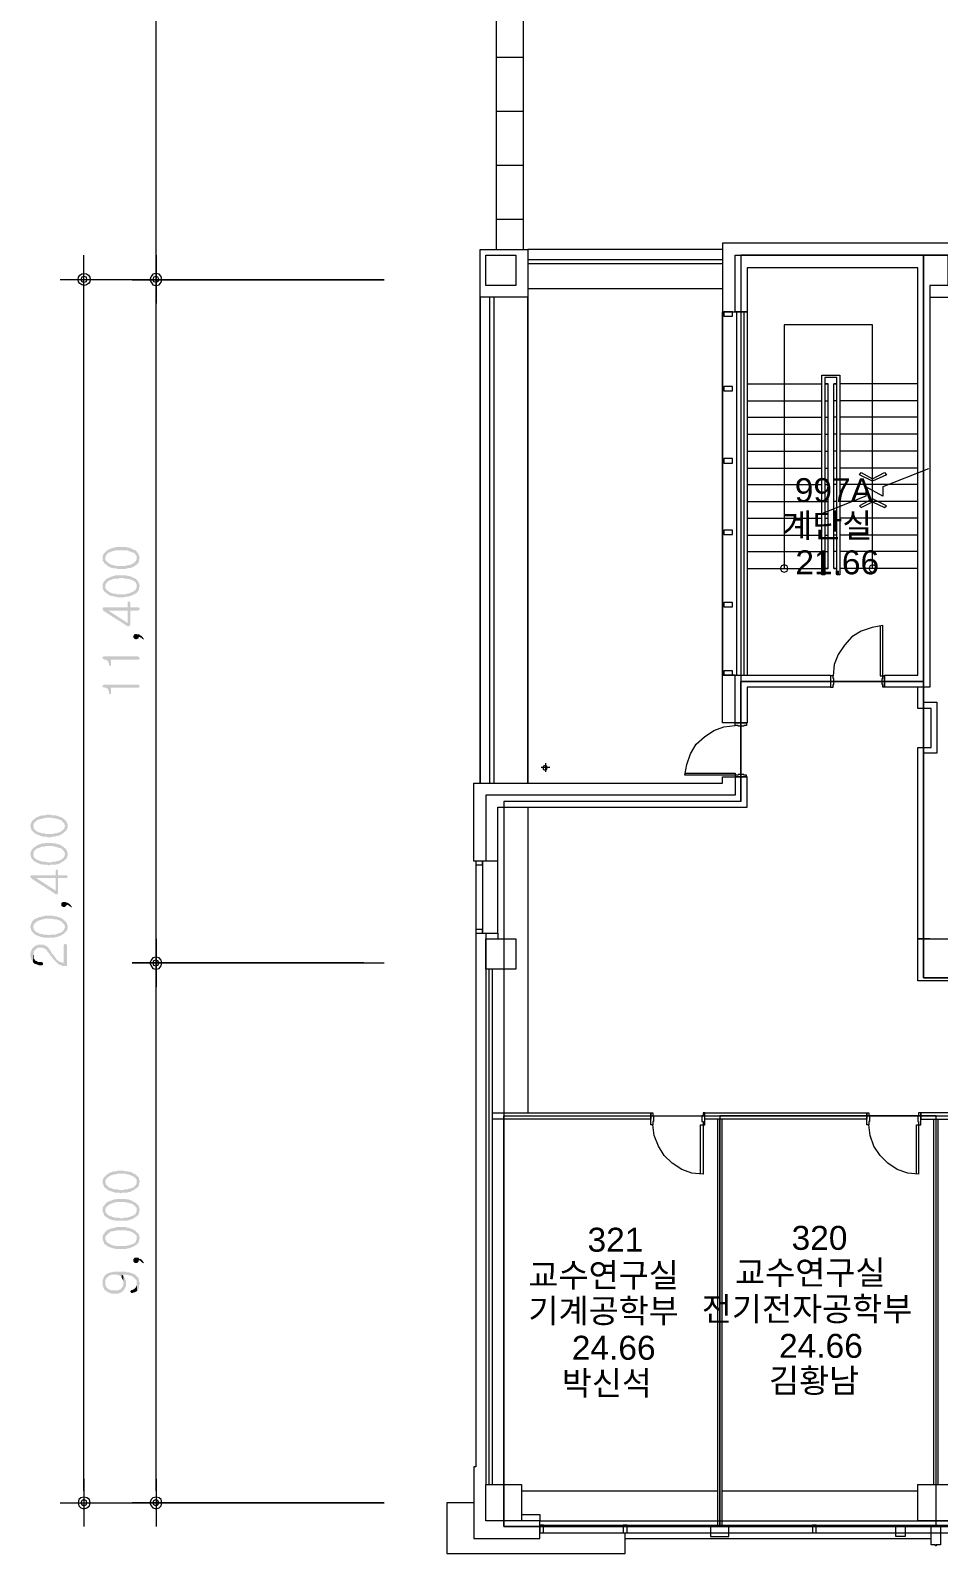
# Model space of a CAD drawing. Header units: millimetres. Extents: x -750 to 105570, y 8301 to 66109.
# Drawn here: x 3356 to 18499, y 15956 to 41363 of the extents above; entities that cross this region are included whole.
import ezdxf

# ---------------------------------------------------------------- set-up
doc = ezdxf.new("R2010")
doc.units = ezdxf.units.MM
for name, color, linetype in [('PDF_문자', 7, 'Continuous'), ('PDF_솔리드 채우기', 7, 'Continuous'), ('PDF_형상', 7, 'Continuous')]:
    doc.layers.add(name, color=color, linetype=linetype)
doc.styles.add('PDF 맑은고딕Semilight', font='Arial.ttf')

msp = doc.modelspace()

# ---------------------------------------------------------------- hatches: boundary and pattern name
at = {"layer": 'PDF_솔리드 채우기', "transparency": 33554559}
for points in [[(4561, 32566), (4561, 32545), (4561, 32534), (4561, 32513), (4571, 32503), (4582, 32493), (4582, 32482), (4592, 32472), (4603, 32461), (4624, 32451), (4634, 32440), (4645, 32430), (4655, 32419), (4665, 32419), (4676, 32409), (4697, 32409), (4707, 32398), (4728, 32398), (4739, 32388), (4749, 32388), (4770, 32388), (4791, 32388), (4802, 32377), (4823, 32377), (4844, 32377), (4854, 32377), (4864, 32377), (4885, 32377), (4906, 32377), (4917, 32377), (4938, 32377), (4959, 32388), (4969, 32388), (4990, 32388), (5001, 32398), (5022, 32398), (5032, 32398), (5042, 32409), (5063, 32409), (5074, 32419), (5074, 32419), (5095, 32430), (5105, 32440), (5126, 32451), (5137, 32461), (5126, 32566), (5126, 32545), (5126, 32534), (5116, 32524), (5116, 32513), (5105, 32503), (5095, 32493), (5084, 32482), (5063, 32472), (5053, 32461), (5032, 32451), (5022, 32451), (5011, 32451), (4990, 32440), (4980, 32440), (4959, 32440), (4948, 32430), (4927, 32430), (4906, 32430), (4896, 32430), (4875, 32430), (4864, 32430), (4854, 32430), (4833, 32430), (4812, 32430), (4791, 32430), (4781, 32430), (4760, 32440), (4749, 32440), (4728, 32440), (4718, 32451), (4707, 32451), (4686, 32461), (4686, 32461), (4665, 32472), (4655, 32482), (4645, 32493), (4624, 32503), (4624, 32513), (4613, 32524), (4603, 32534), (4603, 32545), (4603, 32566), (4603, 32660), (4592, 32650), (4582, 32639), (4571, 32629), (4571, 32608), (4561, 32597), (4561, 32587)], [(4603, 32660), (4603, 32566), (4603, 32576), (4613, 32587), (4613, 32597), (4624, 32618), (4634, 32629), (4645, 32639), (4655, 32650), (4665, 32660), (4686, 32660), (4697, 32671), (4707, 32671), (4728, 32681), (4739, 32681), (4760, 32681), (4770, 32692), (4791, 32692), (4802, 32692), (4823, 32692), (4844, 32692), (4854, 32692), (4864, 32692), (4885, 32692), (4906, 32692), (4917, 32692), (4938, 32692), (4959, 32692), (4969, 32692), (4990, 32681), (5001, 32681), (5011, 32671), (5032, 32671), (5042, 32660), (5053, 32660), (5063, 32650), (5084, 32650), (5095, 32639), (5105, 32629), (5116, 32608), (5126, 32597), (5126, 32587), (5126, 32576), (5126, 32566), (5137, 32461), (5147, 32472), (5158, 32482), (5158, 32503), (5168, 32513), (5168, 32524), (5168, 32545), (5179, 32555), (5179, 32566), (5179, 32576), (5168, 32587), (5168, 32608), (5158, 32618), (5158, 32629), (5147, 32639), (5137, 32660), (5126, 32671), (5116, 32681), (5105, 32692), (5084, 32702), (5074, 32702), (5063, 32702), (5053, 32712), (5042, 32723), (5022, 32723), (5011, 32733), (4990, 32733), (4980, 32733), (4959, 32744), (4948, 32744), (4927, 32744), (4917, 32744), (4896, 32744), (4875, 32744), (4864, 32744), (4844, 32744), (4833, 32744), (4812, 32744), (4791, 32744), (4781, 32744), (4760, 32733), (4749, 32733), (4728, 32733), (4718, 32723), (4697, 32723), (4686, 32712), (4676, 32712), (4665, 32702), (4655, 32702), (4634, 32692), (4624, 32681), (4613, 32671)], [(4603, 32189), (4603, 32095), (4603, 32105), (4613, 32116), (4613, 32136), (4624, 32147), (4634, 32157), (4645, 32168), (4655, 32178), (4665, 32189), (4686, 32189), (4697, 32199), (4707, 32199), (4728, 32210), (4739, 32210), (4760, 32220), (4770, 32220), (4791, 32220), (4802, 32220), (4823, 32220), (4844, 32231), (4854, 32231), (4864, 32231), (4885, 32231), (4906, 32231), (4917, 32220), (4938, 32220), (4959, 32220), (4969, 32220), (4990, 32210), (5001, 32210), (5011, 32210), (5032, 32199), (5042, 32199), (5053, 32189), (5063, 32189), (5084, 32178), (5095, 32168), (5105, 32157), (5116, 32147), (5126, 32126), (5126, 32116), (5126, 32105), (5126, 32095), (5137, 31990), (5147, 32000), (5158, 32021), (5158, 32032), (5168, 32042), (5168, 32053), (5168, 32074), (5179, 32084), (5179, 32095), (5179, 32105), (5168, 32126), (5168, 32136), (5158, 32147), (5158, 32157), (5147, 32178), (5137, 32189), (5126, 32199), (5116, 32210), (5105, 32220), (5084, 32231), (5074, 32231), (5063, 32241), (5053, 32241), (5042, 32252), (5022, 32252), (5011, 32262), (4990, 32262), (4980, 32262), (4959, 32273), (4948, 32273), (4927, 32273), (4917, 32273), (4896, 32273), (4875, 32273), (4864, 32273), (4844, 32273), (4833, 32273), (4812, 32273), (4791, 32273), (4781, 32273), (4760, 32273), (4749, 32262), (4728, 32262), (4718, 32252), (4697, 32252), (4686, 32241), (4676, 32241), (4665, 32231), (4655, 32231), (4634, 32220), (4624, 32210), (4613, 32199)], [(4561, 32095), (4561, 32074), (4561, 32063), (4561, 32053), (4571, 32032), (4582, 32021), (4582, 32011), (4592, 32000), (4603, 31990), (4624, 31979), (4634, 31969), (4645, 31958), (4655, 31958), (4665, 31948), (4676, 31937), (4697, 31937), (4707, 31927), (4728, 31927), (4739, 31927), (4749, 31917), (4770, 31917), (4791, 31917), (4802, 31906), (4823, 31906), (4844, 31906), (4854, 31906), (4864, 31906), (4885, 31906), (4906, 31906), (4917, 31906), (4938, 31917), (4959, 31917), (4969, 31917), (4990, 31917), (5001, 31927), (5022, 31927), (5032, 31937), (5042, 31937), (5063, 31948), (5074, 31948), (5074, 31958), (5095, 31958), (5105, 31969), (5126, 31979), (5137, 31990), (5126, 32095), (5126, 32074), (5126, 32063), (5116, 32053), (5116, 32042), (5105, 32032), (5095, 32021), (5084, 32011), (5063, 32000), (5053, 31990), (5032, 31990), (5022, 31979), (5011, 31979), (4990, 31969), (4980, 31969), (4959, 31969), (4948, 31958), (4927, 31958), (4906, 31958), (4896, 31958), (4875, 31958), (4864, 31958), (4854, 31958), (4833, 31958), (4812, 31958), (4791, 31958), (4781, 31969), (4760, 31969), (4749, 31969), (4728, 31969), (4718, 31979), (4707, 31979), (4686, 31990), (4686, 31990), (4665, 32000), (4655, 32011), (4645, 32021), (4624, 32032), (4624, 32042), (4613, 32053), (4603, 32063), (4603, 32084), (4603, 32095), (4603, 32189), (4592, 32178), (4582, 32168), (4571, 32157), (4571, 32136), (4561, 32126), (4561, 32116)], [(4561, 31718), (4561, 31707), (4571, 31686), (4582, 31676), (4959, 31435), (4980, 31424), (4990, 31424), (5001, 31424), (5011, 31435), (5022, 31445), (5022, 31445), (5022, 31686), (5147, 31686), (5168, 31697), (5168, 31697), (5179, 31707), (5179, 31718), (5168, 31728), (5168, 31728), (5158, 31739), (5147, 31739), (5022, 31739), (5022, 31812), (5011, 31833), (5011, 31833), (5001, 31843), (5001, 31843), (4980, 31833), (4980, 31833), (4980, 31822), (4980, 31822), (4980, 31739), (4980, 31477), (4655, 31686), (4582, 31739), (4571, 31739), (4561, 31728)], [(4582, 31739), (4655, 31686), (4980, 31686), (4980, 31477), (4980, 31739)], [(5074, 31246), (5074, 31236), (5084, 31225), (5084, 31215), (5095, 31215), (5116, 31204), (5116, 31204), (5137, 31215), (5147, 31215), (5147, 31215), (5158, 31225), (5158, 31246), (5158, 31246), (5179, 31246), (5189, 31236), (5200, 31236), (5210, 31225), (5221, 31215), (5241, 31204), (5241, 31204), (5252, 31204), (5241, 31225), (5231, 31236), (5221, 31246), (5210, 31257), (5200, 31267), (5179, 31278), (5168, 31288), (5147, 31288), (5137, 31288), (5116, 31299), (5116, 31299), (5095, 31288), (5084, 31288), (5084, 31278), (5074, 31267), (5074, 31257)], [(4561, 30901), (4561, 30880), (4571, 30880), (4582, 30869), (4603, 30869), (4613, 30869), (4624, 30859), (4634, 30848), (4645, 30848), (4655, 30838), (4655, 30817), (4665, 30806), (4665, 30785), (4665, 30775), (4665, 30765), (4686, 30765), (4686, 30765), (4697, 30765), (4697, 30775), (4697, 30775), (4697, 30869), (5147, 30869), (5158, 30869), (5168, 30869), (5179, 30890), (5179, 30890), (5168, 30911), (5168, 30911), (5158, 30911), (5147, 30922), (4582, 30922), (4561, 30911)], [(4561, 30429), (4561, 30408), (4571, 30408), (4582, 30408), (4603, 30398), (4613, 30398), (4624, 30388), (4634, 30388), (4645, 30377), (4655, 30367), (4655, 30346), (4665, 30335), (4665, 30314), (4665, 30304), (4665, 30293), (4686, 30293), (4686, 30293), (4697, 30293), (4697, 30304), (4697, 30314), (4697, 30398), (5147, 30398), (5158, 30398), (5168, 30408), (5179, 30419), (5179, 30419), (5168, 30440), (5168, 30440), (5158, 30450), (5147, 30450), (4582, 30450), (4561, 30440)], [(3398, 28188), (3398, 28094), (3409, 28104), (3409, 28125), (3409, 28136), (3419, 28146), (3430, 28157), (3440, 28167), (3451, 28178), (3472, 28188), (3482, 28199), (3503, 28199), (3513, 28209), (3524, 28209), (3545, 28209), (3555, 28220), (3576, 28220), (3587, 28220), (3608, 28230), (3618, 28230), (3639, 28230), (3660, 28230), (3671, 28230), (3681, 28230), (3702, 28230), (3723, 28230), (3733, 28220), (3754, 28220), (3775, 28220), (3786, 28220), (3796, 28209), (3817, 28209), (3828, 28199), (3838, 28199), (3849, 28199), (3870, 28188), (3880, 28178), (3890, 28167), (3901, 28157), (3911, 28146), (3922, 28136), (3922, 28115), (3932, 28104), (3932, 28094), (3932, 28000), (3943, 28010), (3953, 28021), (3964, 28031), (3964, 28042), (3974, 28063), (3974, 28073), (3974, 28084), (3974, 28094), (3974, 28104), (3974, 28125), (3964, 28136), (3964, 28146), (3953, 28167), (3943, 28178), (3943, 28188), (3922, 28199), (3911, 28209), (3901, 28220), (3880, 28230), (3880, 28230), (3870, 28241), (3849, 28241), (3838, 28251), (3828, 28251), (3807, 28262), (3796, 28262), (3775, 28272), (3765, 28272), (3744, 28272), (3733, 28272), (3712, 28272), (3692, 28283), (3671, 28283), (3671, 28283), (3650, 28283), (3629, 28283), (3608, 28272), (3597, 28272), (3576, 28272), (3566, 28272), (3545, 28262), (3534, 28262), (3513, 28262), (3503, 28251), (3493, 28251), (3472, 28241), (3461, 28241), (3451, 28230), (3440, 28220), (3419, 28209), (3409, 28199)], [(3356, 28094), (3356, 28084), (3367, 28063), (3367, 28052), (3367, 28042), (3377, 28021), (3388, 28010), (3398, 28000), (3409, 27989), (3419, 27979), (3430, 27968), (3451, 27958), (3451, 27958), (3472, 27947), (3482, 27947), (3493, 27937), (3513, 27937), (3524, 27926), (3534, 27926), (3555, 27916), (3566, 27916), (3587, 27916), (3608, 27916), (3618, 27916), (3639, 27905), (3660, 27905), (3671, 27905), (3681, 27905), (3702, 27905), (3723, 27916), (3733, 27916), (3754, 27916), (3775, 27916), (3786, 27926), (3807, 27926), (3817, 27926), (3828, 27937), (3849, 27937), (3859, 27947), (3870, 27947), (3880, 27958), (3890, 27968), (3911, 27979), (3922, 27989), (3932, 28000), (3932, 28094), (3932, 28084), (3922, 28063), (3922, 28052), (3911, 28042), (3901, 28031), (3890, 28021), (3880, 28010), (3859, 28000), (3849, 27989), (3838, 27989), (3817, 27979), (3807, 27979), (3796, 27968), (3775, 27968), (3765, 27968), (3744, 27968), (3723, 27958), (3712, 27958), (3692, 27958), (3671, 27958), (3671, 27958), (3650, 27958), (3629, 27958), (3608, 27958), (3597, 27968), (3576, 27968), (3566, 27968), (3545, 27968), (3534, 27979), (3513, 27979), (3503, 27989), (3493, 27989), (3482, 27989), (3472, 28000), (3451, 28010), (3440, 28021), (3430, 28031), (3419, 28042), (3409, 28052), (3409, 28063), (3409, 28084), (3398, 28094), (3398, 28188), (3388, 28178), (3377, 28167), (3377, 28157), (3367, 28146), (3367, 28125), (3356, 28115)], [(3356, 27623), (3356, 27612), (3367, 27591), (3367, 27581), (3367, 27570), (3377, 27549), (3388, 27539), (3398, 27528), (3409, 27518), (3419, 27508), (3430, 27497), (3451, 27487), (3451, 27487), (3472, 27476), (3482, 27476), (3493, 27466), (3513, 27466), (3524, 27455), (3534, 27455), (3555, 27455), (3566, 27445), (3587, 27445), (3608, 27445), (3618, 27445), (3639, 27445), (3660, 27434), (3671, 27434), (3681, 27445), (3702, 27445), (3723, 27445), (3733, 27445), (3754, 27445), (3775, 27445), (3786, 27455), (3807, 27455), (3817, 27455), (3828, 27466), (3849, 27466), (3859, 27476), (3870, 27487), (3880, 27487), (3890, 27497), (3911, 27508), (3922, 27518), (3932, 27528), (3932, 27623), (3932, 27612), (3922, 27591), (3922, 27581), (3911, 27570), (3901, 27560), (3890, 27549), (3880, 27539), (3859, 27528), (3849, 27518), (3838, 27518), (3817, 27508), (3807, 27508), (3796, 27508), (3775, 27497), (3765, 27497), (3744, 27497), (3723, 27497), (3712, 27487), (3692, 27487), (3671, 27487), (3671, 27487), (3650, 27487), (3629, 27487), (3608, 27497), (3597, 27497), (3576, 27497), (3566, 27497), (3545, 27497), (3534, 27508), (3513, 27508), (3503, 27518), (3493, 27518), (3482, 27518), (3472, 27528), (3451, 27539), (3440, 27549), (3430, 27560), (3419, 27570), (3409, 27581), (3409, 27602), (3409, 27612), (3398, 27623), (3398, 27717), (3388, 27707), (3377, 27696), (3377, 27686), (3367, 27675), (3367, 27654), (3356, 27644), (3356, 27633)], [(3398, 27717), (3398, 27623), (3409, 27633), (3409, 27654), (3409, 27665), (3419, 27675), (3430, 27686), (3440, 27696), (3451, 27707), (3472, 27717), (3482, 27727), (3503, 27727), (3513, 27738), (3524, 27738), (3545, 27748), (3555, 27748), (3576, 27748), (3587, 27748), (3608, 27759), (3618, 27759), (3639, 27759), (3660, 27759), (3671, 27759), (3681, 27759), (3702, 27759), (3723, 27759), (3733, 27759), (3754, 27748), (3775, 27748), (3786, 27748), (3796, 27738), (3817, 27738), (3828, 27727), (3838, 27727), (3849, 27727), (3870, 27717), (3880, 27707), (3890, 27696), (3901, 27686), (3911, 27675), (3922, 27665), (3922, 27654), (3932, 27633), (3932, 27623), (3932, 27528), (3943, 27539), (3953, 27549), (3964, 27560), (3964, 27570), (3974, 27591), (3974, 27602), (3974, 27612), (3974, 27623), (3974, 27644), (3974, 27654), (3964, 27665), (3964, 27686), (3953, 27696), (3943, 27707), (3943, 27717), (3922, 27727), (3911, 27738), (3901, 27748), (3880, 27759), (3880, 27759), (3870, 27769), (3849, 27780), (3838, 27780), (3828, 27790), (3807, 27790), (3796, 27790), (3775, 27801), (3765, 27801), (3744, 27801), (3733, 27801), (3712, 27811), (3692, 27811), (3671, 27811), (3671, 27811), (3650, 27811), (3629, 27811), (3608, 27811), (3597, 27801), (3576, 27801), (3566, 27801), (3545, 27801), (3534, 27790), (3513, 27790), (3503, 27780), (3493, 27780), (3472, 27769), (3461, 27769), (3451, 27759), (3440, 27748), (3419, 27738), (3409, 27727)], [(3356, 27246), (3356, 27235), (3367, 27225), (3377, 27214), (3765, 26963), (3775, 26952), (3796, 26952), (3796, 26952), (3817, 26963), (3817, 26973), (3817, 26984), (3817, 27225), (3953, 27225), (3964, 27225), (3964, 27225), (3974, 27246), (3974, 27246), (3974, 27256), (3964, 27267), (3953, 27267), (3953, 27267), (3817, 27267), (3817, 27350), (3817, 27361), (3807, 27361), (3796, 27371), (3796, 27371), (3786, 27361), (3786, 27361), (3775, 27350), (3775, 27350), (3775, 27267), (3775, 27015), (3451, 27225), (3388, 27267), (3367, 27267), (3356, 27256)], [(3388, 27267), (3451, 27225), (3775, 27225), (3775, 27015), (3775, 27267)], [(3870, 26785), (3870, 26764), (3880, 26753), (3880, 26753), (3901, 26743), (3911, 26743), (3911, 26743), (3932, 26743), (3943, 26753), (3943, 26753), (3953, 26764), (3964, 26774), (3964, 26785), (3974, 26774), (3985, 26774), (3995, 26764), (4016, 26753), (4027, 26743), (4037, 26733), (4037, 26733), (4048, 26743), (4037, 26753), (4027, 26774), (4016, 26785), (4006, 26795), (3995, 26795), (3985, 26806), (3964, 26816), (3953, 26816), (3932, 26827), (3922, 26827), (3911, 26827), (3901, 26827), (3880, 26816), (3880, 26816), (3870, 26806)], [(3356, 26408), (3356, 26397), (3367, 26376), (3367, 26366), (3367, 26356), (3377, 26345), (3388, 26324), (3398, 26314), (3409, 26303), (3419, 26293), (3430, 26282), (3451, 26272), (3451, 26272), (3472, 26261), (3482, 26261), (3493, 26251), (3513, 26251), (3524, 26240), (3534, 26240), (3555, 26240), (3566, 26230), (3587, 26230), (3608, 26230), (3618, 26230), (3639, 26230), (3660, 26230), (3671, 26230), (3681, 26230), (3702, 26230), (3723, 26230), (3733, 26230), (3754, 26230), (3775, 26240), (3786, 26240), (3807, 26240), (3817, 26251), (3828, 26251), (3849, 26261), (3859, 26261), (3870, 26272), (3880, 26272), (3890, 26282), (3911, 26293), (3922, 26303), (3932, 26314), (3932, 26408), (3932, 26397), (3922, 26387), (3922, 26366), (3911, 26356), (3901, 26345), (3890, 26335), (3880, 26324), (3859, 26314), (3849, 26314), (3838, 26303), (3817, 26303), (3807, 26293), (3796, 26293), (3775, 26282), (3765, 26282), (3744, 26282), (3723, 26282), (3712, 26282), (3692, 26282), (3671, 26272), (3671, 26272), (3650, 26272), (3629, 26282), (3608, 26282), (3597, 26282), (3576, 26282), (3566, 26282), (3545, 26293), (3534, 26293), (3513, 26293), (3503, 26303), (3493, 26303), (3482, 26314), (3472, 26314), (3451, 26324), (3440, 26335), (3430, 26345), (3419, 26356), (3409, 26376), (3409, 26387), (3409, 26397), (3398, 26408), (3398, 26513), (3388, 26502), (3377, 26481), (3377, 26471), (3367, 26460), (3367, 26450), (3356, 26429), (3356, 26418)], [(3398, 26513), (3398, 26408), (3409, 26429), (3409, 26439), (3409, 26450), (3419, 26460), (3430, 26471), (3440, 26481), (3451, 26492), (3472, 26502), (3482, 26513), (3503, 26513), (3513, 26523), (3524, 26523), (3545, 26534), (3555, 26534), (3576, 26534), (3587, 26544), (3608, 26544), (3618, 26544), (3639, 26544), (3660, 26544), (3671, 26544), (3681, 26544), (3702, 26544), (3723, 26544), (3733, 26544), (3754, 26534), (3775, 26534), (3786, 26534), (3796, 26534), (3817, 26523), (3828, 26523), (3838, 26513), (3849, 26513), (3870, 26502), (3880, 26492), (3890, 26481), (3901, 26471), (3911, 26460), (3922, 26450), (3922, 26439), (3932, 26418), (3932, 26408), (3932, 26314), (3943, 26324), (3953, 26335), (3964, 26345), (3964, 26366), (3974, 26376), (3974, 26387), (3974, 26408), (3974, 26408), (3974, 26429), (3974, 26439), (3964, 26450), (3964, 26471), (3953, 26481), (3943, 26492), (3943, 26502), (3922, 26513), (3911, 26523), (3901, 26534), (3880, 26544), (3880, 26544), (3870, 26555), (3849, 26565), (3838, 26565), (3828, 26575), (3807, 26575), (3796, 26586), (3775, 26586), (3765, 26586), (3744, 26586), (3733, 26596), (3712, 26596), (3692, 26596), (3671, 26596), (3671, 26596), (3650, 26596), (3629, 26596), (3608, 26596), (3597, 26596), (3576, 26586), (3566, 26586), (3545, 26586), (3534, 26575), (3513, 26575), (3503, 26575), (3493, 26565), (3472, 26555), (3461, 26555), (3451, 26544), (3440, 26544), (3419, 26534), (3409, 26523)], [(3356, 25947), (3356, 25926), (3356, 25905), (3367, 25895), (3367, 25874), (3377, 25863), (3377, 25853), (3388, 25832), (3398, 25821), (3398, 25947), (3409, 25958), (3409, 25979), (3409, 25989), (3419, 26010), (3430, 26020), (3440, 26031), (3440, 26031), (3451, 26041), (3461, 26052), (3482, 26062), (3493, 26062), (3513, 26062), (3524, 26062), (3534, 26062), (3555, 26062), (3566, 26062), (3587, 26052), (3597, 26041), (3608, 26041), (3618, 26031), (3629, 26020), (3639, 26010), (3639, 25999), (3650, 25989), (3660, 25979), (3671, 25958), (3681, 25947), (3692, 25926), (3702, 25926), (3712, 25905), (3723, 25895), (3733, 25874), (3744, 25863), (3754, 25853), (3765, 25842), (3775, 25832), (3786, 25821), (3796, 25811), (3807, 25800), (3807, 25800), (3817, 25790), (3838, 25780), (3849, 25780), (3859, 25769), (3880, 25769), (3890, 25759), (3911, 25759), (3922, 25759), (3943, 25759), (3964, 25759), (3964, 26104), (3953, 26115), (3953, 26125), (3943, 26125), (3943, 26125), (3922, 26125), (3922, 26125), (3911, 26104), (3911, 26104), (3911, 25811), (3901, 25811), (3880, 25811), (3870, 25821), (3849, 25821), (3838, 25832), (3828, 25842), (3817, 25842), (3817, 25853), (3807, 25853), (3796, 25863), (3786, 25874), (3775, 25895), (3765, 25905), (3754, 25916), (3744, 25937), (3733, 25947), (3723, 25958), (3712, 25968), (3702, 25989), (3692, 26010), (3681, 26020), (3671, 26041), (3660, 26052), (3650, 26062), (3639, 26073), (3639, 26073), (3629, 26083), (3608, 26094), (3597, 26104), (3587, 26104), (3566, 26115), (3555, 26115), (3534, 26115), (3524, 26115), (3503, 26115), (3482, 26115), (3472, 26104), (3461, 26104), (3440, 26094), (3430, 26083), (3419, 26083), (3409, 26073), (3398, 26062), (3388, 26052), (3377, 26031), (3377, 26020), (3367, 26010), (3367, 25989), (3356, 25979), (3356, 25958)], [(3398, 25821), (3409, 25811), (3419, 25800), (3430, 25790), (3451, 25790), (3461, 25780), (3482, 25780), (3493, 25769), (3513, 25769), (3524, 25769), (3545, 25769), (3555, 25769), (3566, 25780), (3566, 25790), (3566, 25800), (3566, 25811), (3566, 25811), (3545, 25821), (3545, 25821), (3524, 25821), (3503, 25821), (3482, 25821), (3472, 25832), (3461, 25842), (3440, 25842), (3440, 25853), (3430, 25863), (3419, 25874), (3409, 25884), (3409, 25905), (3409, 25916), (3409, 25937), (3398, 25947)], [(4561, 22156), (4561, 22145), (4561, 22125), (4571, 22114), (4571, 22104), (4582, 22083), (4582, 22072), (4592, 22062), (4603, 22051), (4624, 22041), (4634, 22030), (4645, 22020), (4655, 22020), (4665, 22009), (4676, 22009), (4697, 21999), (4707, 21999), (4728, 21988), (4739, 21988), (4760, 21978), (4770, 21978), (4791, 21978), (4802, 21978), (4823, 21978), (4844, 21978), (4854, 21967), (4864, 21967), (4885, 21978), (4906, 21978), (4917, 21978), (4938, 21978), (4959, 21978), (4969, 21978), (4990, 21988), (5001, 21988), (5022, 21988), (5032, 21999), (5042, 21999), (5063, 22009), (5074, 22020), (5074, 22020), (5095, 22030), (5105, 22041), (5126, 22051), (5137, 22062), (5126, 22156), (5126, 22145), (5126, 22125), (5116, 22114), (5116, 22104), (5105, 22093), (5095, 22083), (5084, 22072), (5063, 22062), (5053, 22051), (5032, 22051), (5022, 22041), (5011, 22041), (4990, 22041), (4980, 22030), (4959, 22030), (4948, 22030), (4927, 22030), (4906, 22020), (4896, 22020), (4875, 22020), (4864, 22020), (4854, 22020), (4833, 22020), (4812, 22030), (4791, 22030), (4781, 22030), (4760, 22030), (4749, 22030), (4728, 22041), (4718, 22041), (4707, 22051), (4686, 22051), (4686, 22051), (4665, 22062), (4655, 22072), (4645, 22083), (4634, 22093), (4624, 22104), (4613, 22114), (4613, 22135), (4603, 22145), (4603, 22156), (4603, 22250), (4592, 22240), (4582, 22229), (4571, 22219), (4571, 22208), (4561, 22187), (4561, 22177), (4561, 22166)], [(4603, 22250), (4603, 22156), (4603, 22166), (4613, 22187), (4613, 22198), (4624, 22208), (4634, 22219), (4645, 22229), (4655, 22240), (4676, 22250), (4686, 22261), (4697, 22261), (4707, 22271), (4728, 22271), (4739, 22282), (4760, 22282), (4770, 22282), (4791, 22282), (4802, 22292), (4823, 22292), (4844, 22292), (4854, 22292), (4864, 22292), (4885, 22292), (4906, 22292), (4917, 22292), (4938, 22292), (4959, 22282), (4969, 22282), (4990, 22282), (5001, 22271), (5022, 22271), (5032, 22261), (5042, 22261), (5053, 22261), (5063, 22250), (5084, 22240), (5095, 22229), (5105, 22219), (5116, 22208), (5126, 22198), (5126, 22187), (5126, 22166), (5126, 22156), (5137, 22062), (5147, 22072), (5158, 22083), (5158, 22093), (5168, 22104), (5168, 22125), (5168, 22135), (5179, 22145), (5179, 22156), (5179, 22177), (5168, 22187), (5168, 22198), (5168, 22219), (5158, 22229), (5147, 22240), (5137, 22250), (5126, 22261), (5116, 22271), (5105, 22282), (5084, 22292), (5074, 22292), (5063, 22303), (5053, 22313), (5042, 22313), (5022, 22324), (5011, 22324), (4990, 22324), (4980, 22334), (4959, 22334), (4948, 22334), (4927, 22334), (4917, 22344), (4896, 22344), (4875, 22344), (4864, 22344), (4844, 22344), (4833, 22344), (4812, 22344), (4791, 22334), (4781, 22334), (4760, 22334), (4749, 22334), (4728, 22324), (4718, 22324), (4707, 22313), (4686, 22313), (4676, 22303), (4665, 22303), (4655, 22292), (4634, 22282), (4624, 22271), (4613, 22261)], [(4603, 21789), (4603, 21685), (4603, 21706), (4613, 21716), (4613, 21727), (4624, 21737), (4634, 21748), (4645, 21758), (4655, 21768), (4676, 21779), (4686, 21789), (4697, 21789), (4707, 21800), (4728, 21800), (4739, 21810), (4760, 21810), (4770, 21810), (4791, 21821), (4802, 21821), (4823, 21821), (4844, 21821), (4854, 21821), (4864, 21821), (4885, 21821), (4906, 21821), (4917, 21821), (4938, 21821), (4959, 21810), (4969, 21810), (4990, 21810), (5001, 21800), (5022, 21800), (5032, 21800), (5042, 21789), (5053, 21789), (5063, 21779), (5084, 21768), (5095, 21758), (5105, 21748), (5116, 21737), (5126, 21727), (5126, 21716), (5126, 21695), (5126, 21685), (5137, 21590), (5147, 21601), (5158, 21611), (5158, 21622), (5168, 21643), (5168, 21653), (5168, 21664), (5179, 21685), (5179, 21685), (5179, 21706), (5168, 21716), (5168, 21727), (5168, 21748), (5158, 21758), (5147, 21768), (5137, 21779), (5126, 21789), (5116, 21800), (5105, 21810), (5084, 21821), (5074, 21821), (5063, 21831), (5053, 21842), (5042, 21842), (5022, 21852), (5011, 21852), (4990, 21863), (4980, 21863), (4959, 21863), (4948, 21863), (4927, 21873), (4917, 21873), (4896, 21873), (4875, 21873), (4864, 21873), (4844, 21873), (4833, 21873), (4812, 21873), (4791, 21863), (4781, 21863), (4760, 21863), (4749, 21863), (4728, 21852), (4718, 21852), (4707, 21842), (4686, 21842), (4676, 21831), (4665, 21831), (4655, 21821), (4634, 21821), (4624, 21810), (4613, 21800)], [(4561, 21685), (4561, 21674), (4561, 21653), (4571, 21643), (4571, 21632), (4582, 21622), (4582, 21601), (4592, 21590), (4603, 21580), (4624, 21569), (4634, 21559), (4645, 21549), (4655, 21549), (4665, 21538), (4676, 21538), (4697, 21528), (4707, 21528), (4728, 21517), (4739, 21517), (4760, 21517), (4770, 21507), (4791, 21507), (4802, 21507), (4823, 21507), (4844, 21507), (4854, 21507), (4864, 21507), (4885, 21507), (4906, 21507), (4917, 21507), (4938, 21507), (4959, 21507), (4969, 21507), (4990, 21517), (5001, 21517), (5022, 21528), (5032, 21528), (5042, 21538), (5063, 21538), (5074, 21549), (5074, 21549), (5095, 21559), (5105, 21569), (5126, 21580), (5137, 21590), (5126, 21685), (5126, 21674), (5126, 21664), (5116, 21643), (5116, 21632), (5105, 21622), (5095, 21611), (5084, 21601), (5063, 21590), (5053, 21590), (5032, 21580), (5022, 21580), (5011, 21569), (4990, 21569), (4980, 21559), (4959, 21559), (4948, 21559), (4927, 21559), (4906, 21559), (4896, 21549), (4875, 21549), (4864, 21549), (4854, 21549), (4833, 21559), (4812, 21559), (4791, 21559), (4781, 21559), (4760, 21559), (4749, 21569), (4728, 21569), (4718, 21569), (4707, 21580), (4686, 21580), (4686, 21590), (4665, 21590), (4655, 21601), (4645, 21611), (4634, 21622), (4624, 21632), (4613, 21643), (4613, 21664), (4603, 21674), (4603, 21685), (4603, 21789), (4592, 21768), (4582, 21758), (4571, 21748), (4571, 21737), (4561, 21727), (4561, 21706), (4561, 21695)], [(4603, 21318), (4603, 21213), (4603, 21234), (4613, 21245), (4613, 21255), (4624, 21266), (4634, 21276), (4645, 21287), (4655, 21297), (4676, 21308), (4686, 21318), (4697, 21329), (4707, 21329), (4728, 21329), (4739, 21339), (4760, 21339), (4770, 21339), (4791, 21350), (4802, 21350), (4823, 21350), (4844, 21350), (4854, 21350), (4864, 21350), (4885, 21350), (4906, 21350), (4917, 21350), (4938, 21350), (4959, 21350), (4969, 21339), (4990, 21339), (5001, 21339), (5022, 21329), (5032, 21329), (5042, 21318), (5053, 21318), (5063, 21308), (5084, 21297), (5095, 21287), (5105, 21276), (5116, 21266), (5126, 21255), (5126, 21245), (5126, 21234), (5126, 21213), (5137, 21119), (5147, 21130), (5158, 21140), (5158, 21151), (5168, 21172), (5168, 21182), (5168, 21192), (5179, 21213), (5179, 21213), (5179, 21234), (5168, 21245), (5168, 21266), (5168, 21276), (5158, 21287), (5147, 21297), (5137, 21308), (5126, 21318), (5116, 21329), (5105, 21339), (5084, 21350), (5074, 21360), (5063, 21360), (5053, 21371), (5042, 21371), (5022, 21381), (5011, 21381), (4990, 21391), (4980, 21391), (4959, 21391), (4948, 21402), (4927, 21402), (4917, 21402), (4896, 21402), (4875, 21402), (4864, 21402), (4844, 21402), (4833, 21402), (4812, 21402), (4791, 21402), (4781, 21391), (4760, 21391), (4749, 21391), (4728, 21381), (4718, 21381), (4707, 21381), (4686, 21371), (4676, 21371), (4665, 21360), (4655, 21360), (4634, 21350), (4624, 21339), (4613, 21329)], [(4561, 21213), (4561, 21203), (4561, 21192), (4571, 21172), (4571, 21161), (4582, 21151), (4582, 21140), (4592, 21119), (4603, 21109), (4624, 21098), (4634, 21088), (4645, 21077), (4655, 21077), (4665, 21067), (4676, 21067), (4697, 21056), (4707, 21056), (4728, 21046), (4739, 21046), (4760, 21046), (4770, 21035), (4791, 21035), (4802, 21035), (4823, 21035), (4844, 21035), (4854, 21035), (4864, 21035), (4885, 21035), (4906, 21035), (4917, 21035), (4938, 21035), (4959, 21035), (4969, 21046), (4990, 21046), (5001, 21046), (5022, 21056), (5032, 21056), (5042, 21067), (5063, 21067), (5074, 21077), (5074, 21077), (5095, 21088), (5105, 21098), (5126, 21109), (5137, 21119), (5126, 21213), (5126, 21203), (5126, 21192), (5116, 21182), (5116, 21161), (5105, 21151), (5095, 21140), (5084, 21130), (5063, 21119), (5053, 21119), (5032, 21109), (5022, 21109), (5011, 21098), (4990, 21098), (4980, 21098), (4959, 21088), (4948, 21088), (4927, 21088), (4906, 21088), (4896, 21088), (4875, 21088), (4864, 21088), (4854, 21088), (4833, 21088), (4812, 21088), (4791, 21088), (4781, 21088), (4760, 21088), (4749, 21098), (4728, 21098), (4718, 21098), (4707, 21109), (4686, 21109), (4686, 21119), (4665, 21130), (4655, 21130), (4645, 21140), (4634, 21151), (4624, 21161), (4613, 21182), (4613, 21192), (4603, 21203), (4603, 21213), (4603, 21318), (4592, 21308), (4582, 21287), (4571, 21276), (4571, 21266), (4561, 21255), (4561, 21234), (4561, 21224)], [(5074, 20847), (5074, 20826), (5084, 20815), (5084, 20815), (5095, 20805), (5116, 20805), (5116, 20805), (5137, 20805), (5147, 20815), (5147, 20815), (5158, 20826), (5158, 20836), (5158, 20847), (5179, 20847), (5189, 20836), (5200, 20826), (5210, 20815), (5231, 20805), (5241, 20795), (5241, 20795), (5252, 20805), (5241, 20815), (5231, 20836), (5221, 20847), (5210, 20857), (5200, 20868), (5179, 20868), (5168, 20878), (5158, 20889), (5137, 20889), (5116, 20889), (5116, 20889), (5095, 20889), (5084, 20878), (5084, 20878), (5074, 20868)], [(4561, 20480), (4561, 20459), (4561, 20449), (4561, 20428), (4571, 20417), (4571, 20397), (4582, 20386), (4582, 20376), (4592, 20355), (4603, 20344), (4613, 20344), (4624, 20334), (4634, 20323), (4645, 20313), (4665, 20313), (4676, 20302), (4686, 20302), (4707, 20292), (4718, 20292), (4739, 20292), (4760, 20292), (4770, 20292), (4791, 20292), (4802, 20292), (4823, 20292), (4833, 20302), (4854, 20302), (4864, 20313), (4875, 20313), (4885, 20323), (4896, 20334), (4906, 20344), (4906, 20344), (4917, 20355), (4927, 20376), (4938, 20386), (4938, 20407), (4948, 20417), (4948, 20438), (4948, 20449), (4948, 20459), (4948, 20480), (4948, 20491), (4948, 20512), (4938, 20522), (4938, 20543), (4927, 20554), (4927, 20554), (4917, 20575), (4906, 20585), (4906, 20470), (4906, 20449), (4906, 20438), (4896, 20417), (4896, 20407), (4885, 20397), (4875, 20386), (4864, 20376), (4864, 20365), (4844, 20365), (4833, 20355), (4823, 20344), (4802, 20344), (4791, 20344), (4770, 20344), (4760, 20344), (4749, 20344), (4728, 20344), (4707, 20344), (4697, 20344), (4686, 20355), (4665, 20365), (4655, 20365), (4645, 20376), (4634, 20386), (4624, 20397), (4613, 20407), (4613, 20428), (4603, 20438), (4603, 20459), (4603, 20470), (4603, 20596), (4592, 20585), (4582, 20575), (4582, 20564), (4571, 20554), (4571, 20533), (4561, 20522), (4561, 20501)], [(4603, 20596), (4603, 20470), (4603, 20491), (4603, 20512), (4613, 20522), (4613, 20533), (4624, 20554), (4634, 20564), (4645, 20575), (4655, 20575), (4665, 20585), (4676, 20596), (4686, 20596), (4707, 20606), (4718, 20606), (4739, 20606), (4760, 20606), (4760, 20606), (4781, 20606), (4791, 20606), (4812, 20606), (4823, 20596), (4844, 20596), (4854, 20585), (4864, 20575), (4864, 20575), (4875, 20564), (4875, 20606), (4896, 20606), (4917, 20606), (4938, 20606), (4959, 20606), (4969, 20606), (4990, 20596), (5001, 20596), (5022, 20596), (5032, 20585), (5042, 20585), (5053, 20575), (5063, 20575), (5074, 20564), (5084, 20554), (5095, 20543), (5105, 20533), (5116, 20522), (5126, 20512), (5126, 20491), (5126, 20480), (5126, 20459), (5126, 20459), (5137, 20344), (5147, 20355), (5147, 20355), (5158, 20365), (5158, 20376), (5168, 20397), (5168, 20407), (5168, 20428), (5179, 20438), (5179, 20459), (5179, 20470), (5168, 20491), (5168, 20512), (5168, 20522), (5158, 20533), (5158, 20554), (5147, 20564), (5137, 20575), (5126, 20585), (5116, 20596), (5105, 20606), (5095, 20616), (5095, 20616), (5084, 20616), (5074, 20627), (5063, 20627), (5042, 20637), (5032, 20637), (5022, 20637), (5011, 20648), (4990, 20648), (4980, 20648), (4959, 20648), (4938, 20658), (4927, 20658), (4906, 20658), (4885, 20658), (4864, 20658), (4844, 20658), (4823, 20658), (4812, 20658), (4791, 20658), (4770, 20658), (4749, 20658), (4739, 20658), (4718, 20648), (4697, 20648), (4686, 20648), (4676, 20637), (4655, 20637), (4645, 20627), (4634, 20627), (4624, 20616), (4613, 20606)], [(4875, 20564), (4885, 20543), (4896, 20533), (4896, 20522), (4906, 20501), (4906, 20491), (4906, 20470), (4906, 20585), (4896, 20596), (4885, 20606), (4875, 20606)], [(5022, 20334), (5022, 20323), (5032, 20313), (5042, 20302), (5053, 20302), (5063, 20302), (5084, 20313), (5095, 20313), (5116, 20323), (5126, 20334), (5137, 20344), (5126, 20459), (5126, 20438), (5126, 20428), (5116, 20407), (5116, 20397), (5105, 20386), (5105, 20386), (5095, 20376), (5074, 20365), (5063, 20355), (5042, 20355), (5042, 20355), (5032, 20344)]]:
    msp.add_hatch(color=256, dxfattribs=at).paths.add_polyline_path(points)

# ---------------------------------------------------------------- linework, layer by layer
at = {"layer": 'PDF_형상', "lineweight": 5}
for points in [[(5451, 37404), (5451, 49008)], [(11127, 37708), (11127, 46756)], [(11577, 37708), (11577, 46306)], [(11577, 40913), (11127, 40913)], [(11577, 40012), (11127, 40012)], [(11577, 39111), (11127, 39111)], [(11577, 38211), (11127, 38211)], [(4247, 36807), (4247, 37614)], [(14897, 37708), (11651, 37708), (11651, 36912), (11651, 28806), (11651, 36912), (10855, 36912), (10855, 37708), (11651, 37708)], [(19055, 37813), (14897, 37813), (14897, 36671), (15107, 36671), (15107, 37614), (18154, 37614), (18657, 37614), (18657, 37111), (18353, 37111), (18353, 30408), (17599, 30408), (17599, 30607), (18154, 30607), (18154, 37404), (15306, 37404), (15306, 36671), (15107, 36671)], [(11651, 37540), (14897, 37540)], [(11651, 37478), (14897, 37478)], [(8917, 37205), (3849, 37205)], [(4247, 17003), (4247, 37006)], [(5451, 26010), (5451, 37006)], [(11012, 36912), (11012, 28806)], [(11085, 36912), (11085, 28806)], [(11651, 37059), (14897, 37059)], [(18353, 36912), (22019, 36912)], [(15107, 29812), (14897, 29812), (14897, 30607), (15107, 30607), (14897, 30607), (14897, 36671), (14897, 30607)], [(14908, 36671), (15107, 36671), (15306, 36671), (15306, 30607)], [(15128, 36671), (15128, 30607)], [(15253, 36671), (15253, 30607)], [(17400, 32388), (17400, 36451), (15924, 36451), (15924, 32388)], [(15306, 35467), (16552, 35467)], [(16604, 35467), (16657, 35467), (16604, 35467)], [(16604, 32388), (16657, 32388), (16604, 32388), (16657, 32388), (16657, 35467)], [(16803, 35467), (16751, 35467), (16803, 35467)], [(16803, 32388), (16751, 32388), (16803, 32388), (16751, 32388), (16751, 35467)], [(18154, 35467), (16856, 35467)], [(15306, 35184), (16552, 35184)], [(16604, 35184), (16657, 35184)], [(16803, 35184), (16751, 35184)], [(18154, 35184), (16856, 35184)], [(15306, 34912), (16552, 34912)], [(16604, 34912), (16657, 34912)], [(16803, 34912), (16751, 34912)], [(18154, 34912), (16856, 34912)], [(15306, 34629), (16552, 34629)], [(16604, 34629), (16657, 34629)], [(16803, 34629), (16751, 34629)], [(18154, 34629), (16856, 34629)], [(15306, 34346), (16552, 34346)], [(16604, 34346), (16657, 34346)], [(16803, 34346), (16751, 34346)], [(18154, 34346), (16856, 34346)], [(15306, 34063), (16552, 34063)], [(18332, 34053), (17568, 33749), (17568, 33592), (17285, 33749), (17285, 33592), (16521, 33288)], [(16604, 34063), (16657, 34063)], [(16803, 34063), (16751, 34063)], [(18154, 34063), (16856, 34063)], [(15306, 33791), (16552, 33791)], [(16604, 33791), (16657, 33791)], [(16803, 33791), (16751, 33791)], [(18154, 33791), (16856, 33791)], [(15306, 33508), (16552, 33508)], [(16604, 33508), (16657, 33508)], [(16803, 33508), (16751, 33508)], [(18154, 33508), (16856, 33508)], [(15306, 33226), (16552, 33226)], [(16604, 33226), (16657, 33226)], [(16803, 33226), (16751, 33226)], [(18154, 33226), (16856, 33226)], [(15306, 32943), (16552, 32943)], [(16604, 32943), (16657, 32943)], [(16803, 32943), (16751, 32943)], [(18154, 32943), (16856, 32943)], [(15306, 32671), (16552, 32671)], [(16604, 32671), (16657, 32671)], [(16803, 32671), (16751, 32671)], [(18154, 32671), (16856, 32671)], [(15306, 32388), (16552, 32388)], [(18154, 32388), (16856, 32388)], [(17526, 31435), (17526, 30597), (17568, 30597), (17568, 31435), (17390, 31403), (17212, 31341), (17055, 31246), (16929, 31110), (16824, 30953), (16761, 30785), (16741, 30597)], [(18353, 26209), (18154, 26209), (18154, 29403), (18374, 29403), (18374, 30052), (18154, 30052), (18154, 30408)], [(18249, 30408), (18249, 30157), (18469, 30157), (18469, 29309), (18249, 29309), (18249, 26209)], [(14269, 28974), (15107, 28974), (15107, 28942), (14269, 28942), (14300, 29120), (14363, 29298), (14457, 29455), (14594, 29581), (14751, 29686), (14918, 29749), (15107, 29770)], [(12017, 29068), (11871, 29068)], [(11944, 29141), (11944, 28995)], [(11148, 27508), (11148, 28408), (15306, 28408), (15306, 28911), (15107, 28911), (15107, 28607), (10949, 28607), (10949, 27508), (10750, 27508), (10750, 28806), (14897, 28806), (14897, 28911), (15107, 28911)], [(11651, 28408), (11651, 23308)], [(10782, 27508), (10782, 26303), (10949, 26303), (11148, 26303), (11148, 27508), (10949, 27508)], [(10897, 27508), (10897, 26303)], [(10782, 26303), (10782, 17401), (10750, 17401), (10750, 16207), (11850, 16207), (11850, 16501), (11546, 16501)], [(10949, 26303), (10949, 17108)], [(11148, 26303), (11148, 26209)], [(8917, 25811), (5053, 25811), (9253, 25811)], [(11001, 25706), (11001, 17108)], [(11054, 25706), (11054, 17108)], [(5451, 17003), (5451, 25601)], [(11054, 23308), (13703, 23308), (13703, 23203), (11054, 23203)], [(22050, 16406), (18458, 16406), (18458, 23256), (14855, 23256), (14855, 16406), (11253, 16406), (11253, 23256), (14855, 23256), (14855, 16406), (18458, 16406), (18458, 23256), (22050, 23256)], [(14604, 23256), (17306, 23256)], [(14814, 23203), (14814, 16427)], [(14845, 23203), (14845, 16427)], [(14887, 23203), (14887, 16427)], [(18416, 23203), (18416, 17108)], [(18489, 23203), (18489, 17108)], [(14531, 22282), (14531, 23109), (14573, 23109), (14573, 22282), (14384, 22303), (14217, 22365), (14060, 22470), (13923, 22596), (13829, 22753), (13756, 22931), (13735, 23109)], [(18133, 22282), (18133, 23109), (18165, 23109), (18165, 22282), (17987, 22303), (17809, 22365), (17652, 22470), (17526, 22596), (17421, 22753), (17358, 22931), (17337, 23109)], [(4247, 17202), (4247, 16406)], [(5451, 17202), (5451, 16406)], [(3849, 16804), (9253, 16804), (5053, 16804)], [(10750, 16804), (10300, 16804), (10300, 15956), (13274, 15956), (13274, 16302)], [(11546, 17003), (14814, 17003)], [(14887, 17003), (18154, 17003)], [(11546, 16605), (11850, 16605), (11850, 16501), (75472, 16501)], [(11850, 16427), (14698, 16427), (14698, 16239), (15002, 16239), (15002, 16427), (29109, 16427), (29109, 16239), (29402, 16239), (29402, 16427), (36304, 16427), (36304, 16239), (36607, 16239), (36607, 16427), (43509, 16427), (43509, 16239), (43813, 16239), (43813, 16427), (50714, 16427), (50714, 16239), (51007, 16239), (51007, 16427), (57909, 16427)], [(11850, 16302), (75472, 16302)], [(14698, 16427), (15002, 16427)], [(13274, 16207), (18374, 16207)]]:
    msp.add_lwpolyline(points, dxfattribs=at)
for points in [[(5451, 37614), (5451, 36807)], [(10949, 37614), (11452, 37614), (11452, 37111), (10949, 37111)], [(15201, 28502), (11253, 28502), (11253, 23256), (76069, 23256), (76069, 26157), (90856, 26157), (90856, 28502), (76268, 28502), (76268, 34022), (78865, 34022), (78865, 37614), (71869, 37614), (71869, 28502), (61417, 28502), (61417, 25560), (18249, 25560), (18249, 30503), (15201, 30503), (15201, 28502), (15201, 30503)], [(15201, 28502), (11253, 28502), (11253, 16406), (90856, 16406), (90856, 28502), (84918, 28502), (84918, 37614), (15201, 37614)], [(15201, 30503), (18249, 30503), (18249, 37614), (15201, 37614)], [(18249, 25560), (22050, 25560), (22050, 37614), (18249, 37614)], [(4247, 37258), (4215, 37247), (4194, 37205), (4215, 37174), (4247, 37163), (4288, 37174), (4299, 37205), (4288, 37247)], [(5053, 37205), (9253, 37205)], [(5451, 37111), (5503, 37121), (5535, 37163), (5545, 37205), (5535, 37258), (5503, 37300), (5451, 37310), (5399, 37300), (5367, 37258), (5346, 37205), (5367, 37163), (5399, 37121)], [(5451, 37310), (5399, 37300), (5367, 37258), (5346, 37205), (5367, 37163), (5399, 37121), (5451, 37111), (5503, 37121), (5535, 37163), (5545, 37205), (5535, 37258), (5503, 37300)], [(5451, 37163), (5482, 37174), (5503, 37205), (5482, 37247), (5451, 37258), (5409, 37247), (5399, 37205), (5409, 37174)], [(5451, 37258), (5409, 37247), (5399, 37205), (5409, 37174), (5451, 37163), (5482, 37174), (5503, 37205), (5482, 37247)], [(10855, 28806), (10855, 36912)], [(14918, 36598), (15065, 36598), (15065, 36671), (14918, 36671)], [(16604, 35572), (16604, 32283), (16552, 32283), (16552, 35613), (16856, 35613), (16856, 32283), (16803, 32283), (16803, 35572)], [(14918, 35352), (15065, 35352), (15065, 35425), (14918, 35425)], [(14918, 34147), (15065, 34147), (15065, 34221), (14918, 34221)], [(17400, 33844), (17180, 33948), (17212, 33990), (17400, 33885), (17599, 33990), (17631, 33948)], [(17400, 33550), (17180, 33435), (17212, 33404), (17400, 33498), (17599, 33404), (17631, 33435)], [(14918, 32953), (15065, 32953), (15065, 33027), (14918, 33027)], [(15986, 32388), (15976, 32430), (15924, 32451), (15882, 32430), (15861, 32388), (15882, 32346), (15924, 32325), (15976, 32346)], [(17463, 32388), (17442, 32430), (17400, 32451), (17358, 32430), (17337, 32388), (17358, 32346), (17400, 32325), (17442, 32346)], [(14918, 31749), (15065, 31749), (15065, 31822), (14918, 31822)], [(14918, 30607), (15065, 30607), (15065, 30681), (14918, 30681)], [(16699, 30408), (15306, 30408), (15306, 29812), (15107, 29812), (15107, 30607), (16699, 30607)], [(16699, 30597), (16699, 30408), (16741, 30408), (16741, 30450), (16751, 30450), (16751, 30555), (16741, 30555), (16741, 30597)], [(17599, 30597), (17599, 30408), (17568, 30408), (17568, 30450), (17557, 30450), (17557, 30555), (17568, 30555), (17568, 30597)], [(15107, 29812), (15295, 29812), (15295, 29770), (15253, 29770), (15253, 29759), (15159, 29759), (15159, 29770), (15107, 29770)], [(11975, 29068), (11965, 29089), (11944, 29099), (11913, 29089), (11902, 29068), (11913, 29037), (11944, 29026), (11965, 29037)], [(15107, 28911), (15295, 28911), (15295, 28942), (15253, 28942), (15253, 28953), (15159, 28953), (15159, 28942), (15107, 28942)], [(10897, 27445), (10897, 27508), (10782, 27508), (10782, 27445)], [(5451, 25403), (5451, 26209)], [(10897, 26303), (10897, 26366), (10782, 26366), (10782, 26303)], [(10949, 26209), (11452, 26209), (11452, 25706), (10949, 25706)], [(18154, 26209), (18856, 26209), (18856, 25507), (18154, 25507)], [(5451, 25905), (5399, 25895), (5367, 25853), (5346, 25811), (5367, 25759), (5399, 25717), (5451, 25706), (5503, 25717), (5535, 25759), (5545, 25811), (5535, 25853), (5503, 25895)], [(5451, 25706), (5503, 25717), (5535, 25759), (5545, 25811), (5535, 25853), (5503, 25895), (5451, 25905), (5399, 25895), (5367, 25853), (5346, 25811), (5367, 25759), (5399, 25717)], [(5451, 25853), (5409, 25842), (5399, 25811), (5409, 25769), (5451, 25759), (5482, 25769), (5503, 25811), (5482, 25842)], [(5451, 25759), (5482, 25769), (5503, 25811), (5482, 25842), (5451, 25853), (5409, 25842), (5399, 25811), (5409, 25769)], [(13703, 23109), (13703, 23308), (13735, 23308), (13735, 23256), (13745, 23256), (13745, 23161), (13735, 23161), (13735, 23109)], [(14604, 23109), (14604, 23308), (14573, 23308), (14573, 23256), (14552, 23256), (14552, 23161), (14573, 23161), (14573, 23109)], [(17306, 23203), (14604, 23203), (14604, 23308), (17306, 23308)], [(17306, 23109), (17306, 23308), (17337, 23308), (17337, 23256), (17348, 23256), (17348, 23161), (17337, 23161), (17337, 23109)], [(18207, 23109), (18207, 23308), (18165, 23308), (18165, 23256), (18154, 23256), (18154, 23161), (18165, 23161), (18165, 23109)], [(20909, 23308), (18552, 23308), (18458, 23308), (18207, 23308), (18207, 23203), (18458, 23203), (18552, 23203), (20909, 23203)], [(10949, 17108), (11546, 17108), (11546, 16501), (10949, 16501)], [(18154, 17108), (18751, 17108), (18751, 16501), (18154, 16501)], [(4247, 16700), (4299, 16721), (4341, 16752), (4351, 16804), (4341, 16857), (4299, 16888), (4247, 16899), (4194, 16888), (4163, 16857), (4152, 16804), (4163, 16752), (4194, 16721)], [(4247, 16752), (4288, 16773), (4299, 16804), (4288, 16836), (4247, 16857), (4215, 16836), (4194, 16804), (4215, 16773)], [(5451, 16700), (5503, 16721), (5535, 16752), (5545, 16804), (5535, 16857), (5503, 16888), (5451, 16899), (5399, 16888), (5367, 16857), (5346, 16804), (5367, 16752), (5399, 16721)], [(5451, 16752), (5482, 16773), (5503, 16804), (5482, 16836), (5451, 16857), (5409, 16836), (5399, 16804), (5409, 16773)], [(11850, 16302), (11913, 16302), (11913, 16427), (11850, 16427)], [(13243, 16302), (13305, 16302), (13305, 16427), (13243, 16427)], [(16395, 16302), (16458, 16302), (16458, 16427), (16395, 16427)], [(17788, 16427), (17945, 16427), (17945, 16239), (17788, 16239)], [(18458, 16082), (18448, 16082), (18448, 16103), (18374, 16103), (18374, 16427), (18531, 16427), (18531, 16103), (18458, 16103)]]:
    msp.add_lwpolyline(points, close=True, dxfattribs=at)
msp.add_circle((4252, 37210), 100, dxfattribs=at)

# ---------------------------------------------------------------- texts
at = {"layer": 'PDF_문자', "char_height": 399.6, "attachment_point": 4, "style": 'PDF 맑은고딕Semilight'}
for s, insert in [('997A', (16102, 33692)), ('계단실', (15892, 33085)), ('21.66', (16112, 32488)), ('321', (12646, 21188)), ('320', (16049, 21219)), ('교수연구실', (11661, 20580)), ('교수연구실', (15107, 20622)), ('기계공학부', (11661, 19984)), ('전기전자공학부', (14552, 20015)), ('24.66', (12384, 19386)), ('24.66', (15840, 19418)), ('김황남', (15672, 18821)), ('박신석', (12216, 18779))]:
    msp.add_mtext(s, dxfattribs=dict(at, insert=insert))

doc.saveas('drawing.dxf')
